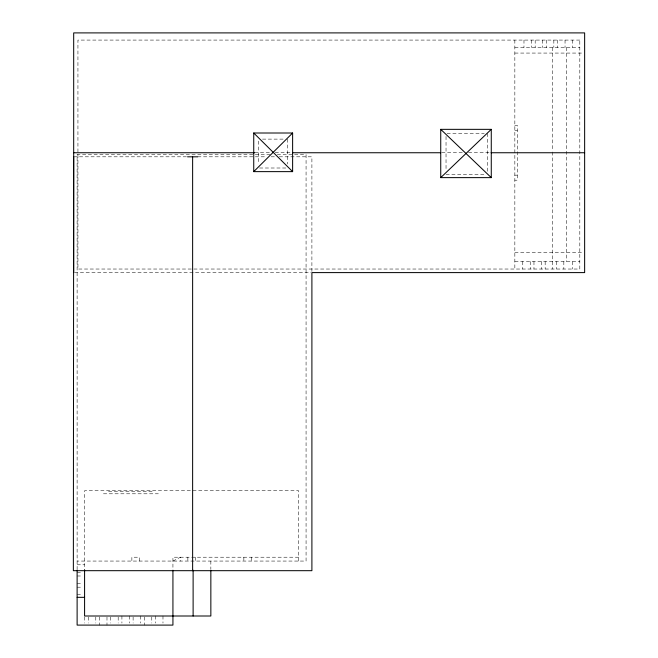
<?xml version="1.0" encoding="UTF-8"?>
<svg xmlns="http://www.w3.org/2000/svg" width="658" height="658" viewBox="0 0 658 658"><rect width="100%" height="100%" fill="white"/><g stroke="black" fill="none" stroke-linecap="round" stroke-linejoin="round"><path stroke-width="0.49" stroke-dasharray="3.29 2.47" d="M172.931 561.06L180.399 557.211L180.399 561.06M514.844 47.549L579.813 47.549M514.844 53.068L583.613 53.068M514.844 125.3L517.287 125.3L517.287 180.193L514.844 180.193M514.844 130.35L517.287 130.35M447.037 133.442L484.28 133.442M262.501 139.118L283.417 139.118M254.63 152.746L271.08 152.746M275.192 152.746L291.642 152.746M441.74 152.746L463.331 152.746M468.471 152.746L490.062 152.746M270.109 154.54L77.118 154.54L77.118 569.458M277.298 154.54L306.069 154.54L306.069 561.06L77.118 561.06M73.688 156.81L186.864 156.81M197.729 156.81L266.021 156.81M271.121 156.81L275.241 156.81M279.28 156.81L311.9 156.81L311.9 271.705M259.515 168.004L287.406 168.004M446.034 174.707L486.295 174.707M514.844 175.151L517.287 175.151M514.844 252.433L583.613 252.433M514.844 261.563L579.813 261.563M74.551 272.601L310.93 272.601M108.504 491.345L153.306 491.345M103.454 493.796L158.348 493.796M298.609 557.211L172.931 557.211L172.931 569.195M77.118 564.786L84.586 564.786M77.118 572.254L82.719 572.254M77.118 575.989L82.719 575.989M77.118 583.457L82.719 583.457M77.118 587.191L82.719 587.191M77.118 594.651L82.719 594.651M572.353 40.08L572.353 47.549M572.353 261.563L572.353 269.032M566.398 47.549L566.398 261.563M565.041 40.08L565.041 47.549M563.832 261.563L563.832 269.032M557.573 40.08L557.573 47.549M556.364 261.563L556.364 269.032M553.839 40.08L553.839 47.549M552.63 261.563L552.63 269.032M552.284 47.549L552.284 150.97M552.284 151.998L552.284 261.563M546.387 40.08L546.387 47.549M545.161 261.563L545.161 269.032M542.636 40.08L542.636 47.549M541.427 261.563L541.427 269.032M535.176 40.08L535.176 47.549M533.967 261.563L533.967 269.032M531.442 40.08L531.442 47.549M530.233 261.563L530.233 269.032M523.974 40.08L523.974 47.549M522.765 261.563L522.765 269.032M514.844 40.08L514.844 269.032M487.298 133.442L487.298 171.689M446.034 136.461L446.034 170.677M298.609 561.06L298.609 490.712L84.586 490.712L84.586 570.387M287.406 139.118L287.406 164.015M258.52 141.108L258.52 164.015M251.323 557.211L251.323 561.06M243.855 557.211L243.855 561.06M210.848 561.06L210.848 569.195M195.327 557.211L195.327 561.06M187.867 557.211L187.867 561.06M162.978 616.003L162.978 623.077M155.51 616.003L155.51 623.077M151.776 617.015L151.776 623.077M144.316 617.015L144.316 625.1M140.582 616.003L140.582 623.077M139.332 561.06L139.332 557.211L131.871 557.211L131.871 561.06M133.113 617.015L133.113 623.077M129.379 616.003L129.379 623.077M121.919 616.003L121.919 623.077M118.185 617.015L118.185 623.077M110.717 617.015L110.717 623.077M106.983 617.015L106.983 625.1M99.523 617.015L99.523 625.1M95.788 617.015L95.788 623.077M88.32 617.015L88.32 623.077M84.586 616.965L84.586 623.077M579.813 40.08L77.94 40.08L77.94 269.032L579.813 269.032L579.813 40.08"/><path stroke-width="0.99" d="M253.741 171.631L292.621 133.006L292.621 171.631L253.741 171.631L253.741 133.006L292.621 133.006M440.737 177.627L491.271 129.346L491.271 177.627L440.737 177.627L440.737 129.346L491.271 129.346M73.688 152.746L254.63 152.746M292.67 152.746L440.712 152.746M491.09 152.746L584.641 152.746M73.688 156.81L73.359 570.683L311.9 570.683L311.9 272.601L584.641 272.601L584.641 32.9L73.688 32.9L73.688 272.601M187.53 156.81L197.729 156.81M77.118 597.332L84.586 597.332M440.737 129.346L491.271 177.627M253.741 133.006L292.621 171.631M210.848 570.215L210.848 616.003L84.586 616.003L84.586 569.869M193.115 570.215L193.115 616.003M192.629 156.81L192.629 570.683M172.931 570.215L172.931 625.1L77.118 625.1L77.118 570.124"/></g></svg>
